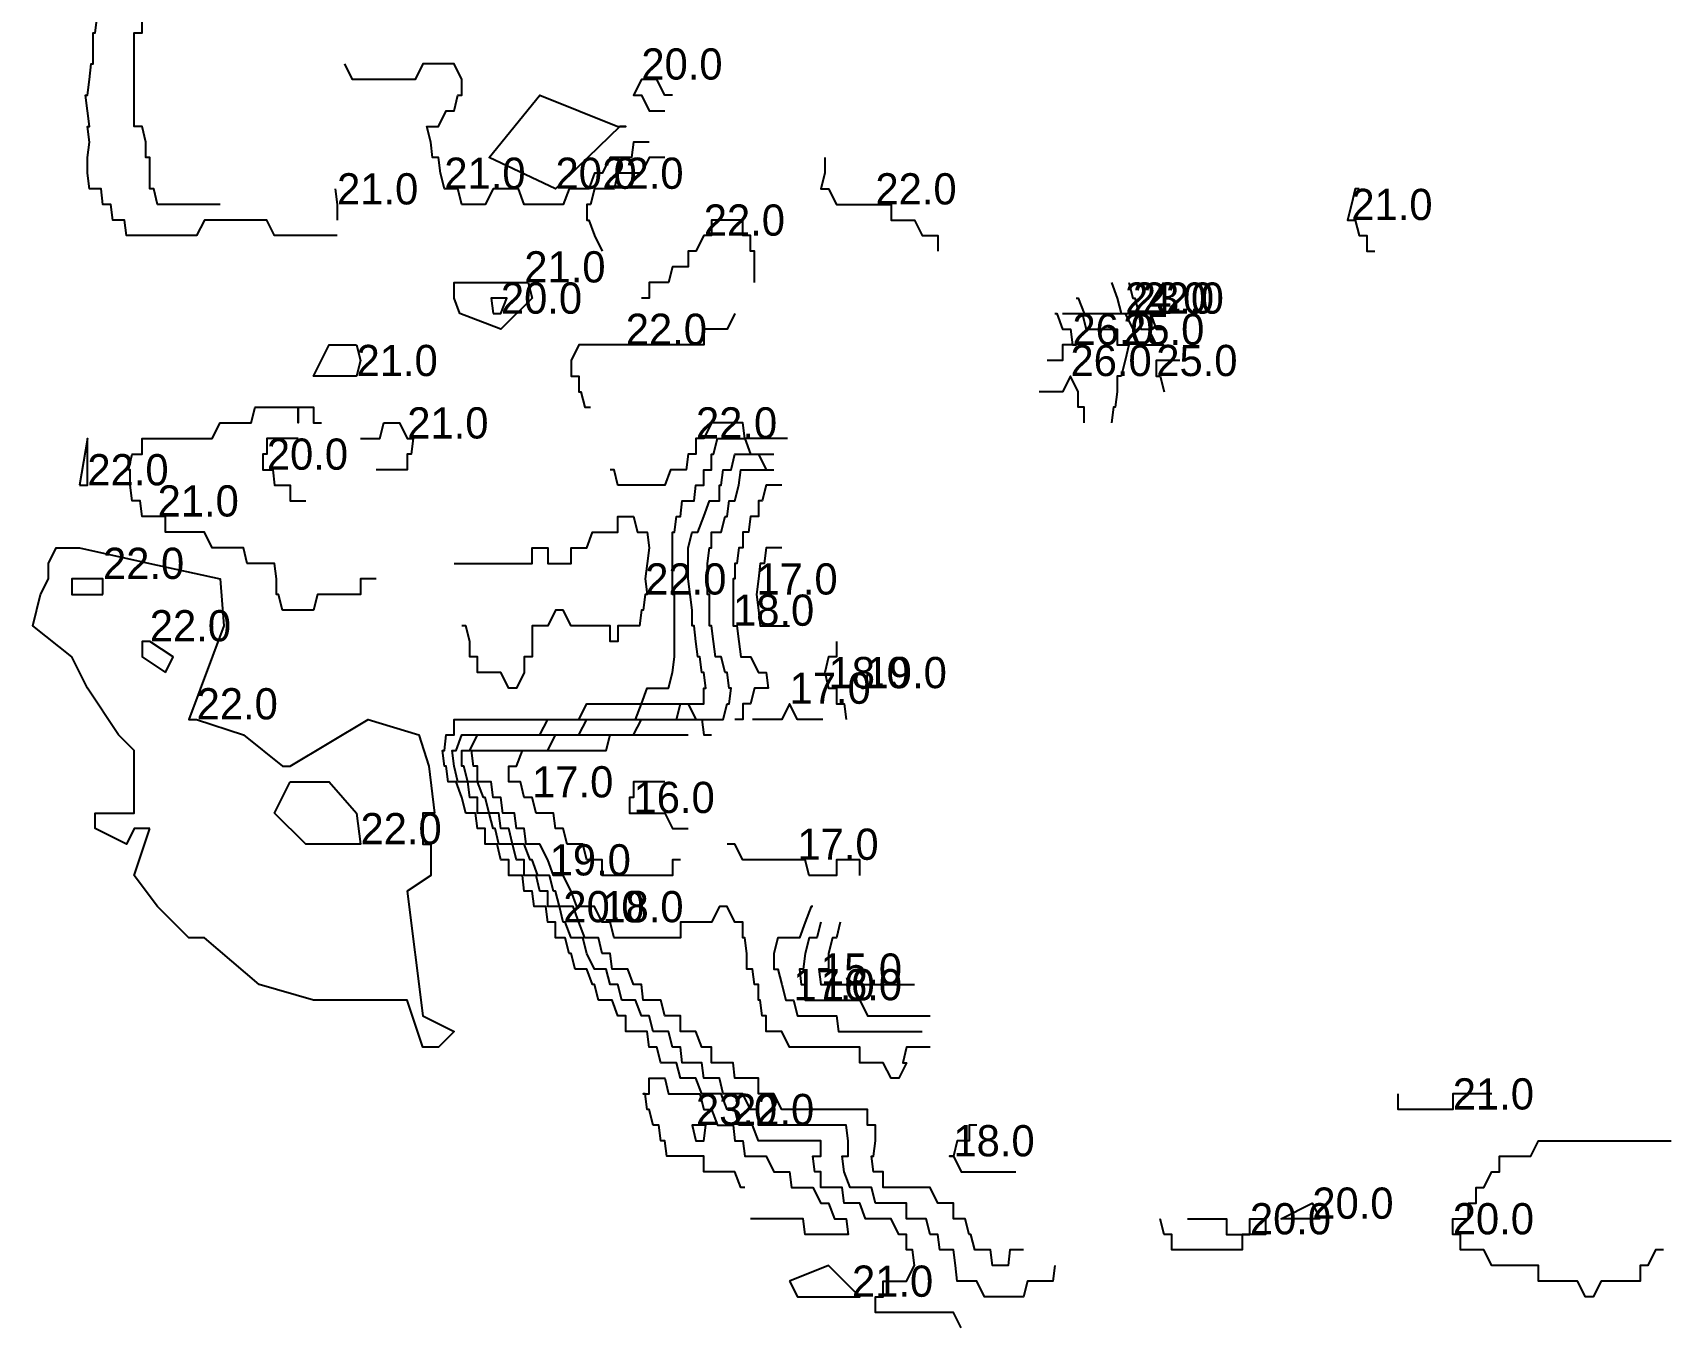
# Model space of a CAD drawing. Extents: x 570945 to 571084, y 5181390 to 5181594.
# Drawn here: x 571023.4 to 571075.9, y 5181438.7 to 5181480 of the extents above; entities that cross this region are included whole.
import ezdxf

# ---------------------------------------------------------------- set-up
doc = ezdxf.new("R2010")
doc.units = 0
for name, color, linetype in [('150', 7, 'CONTINUOUS'), ('160', 7, 'CONTINUOUS'), ('170', 7, 'CONTINUOUS'), ('180', 7, 'CONTINUOUS'), ('190', 7, 'CONTINUOUS'), ('200', 7, 'CONTINUOUS'), ('210', 7, 'CONTINUOUS'), ('220', 7, 'CONTINUOUS'), ('230', 7, 'CONTINUOUS'), ('240', 7, 'CONTINUOUS'), ('250', 7, 'CONTINUOUS'), ('260', 7, 'CONTINUOUS')]:
    doc.layers.add(name, color=color, linetype=linetype)

msp = doc.modelspace()

# ---------------------------------------------------------------- linework, layer by layer
at = {"layer": '150'}
msp.add_lwpolyline([(571049.25, 5181451.5), (571049.125, 5181451), (571049.0625, 5181451), (571049, 5181451), (571048.875, 5181450.5), (571048.875, 5181450), (571048.75, 5181450), (571048.625, 5181450), (571048.5625, 5181450), (571048.625, 5181449.5), (571048.875, 5181449.5), (571049.125, 5181449.5), (571049.375, 5181449.5), (571049.625, 5181449.5), (571049.875, 5181449.5), (571050.125, 5181449.5), (571050.375, 5181449.5), (571050.625, 5181449.5), (571050.875, 5181449.5), (571051.125, 5181449.5), (571051.375, 5181449.5), (571051.625, 5181449.5)], dxfattribs=at)
at = {"layer": '160'}
for points in [[(571043.625, 5181456), (571043.375, 5181456), (571043.125, 5181456), (571043, 5181456), (571042.875, 5181456), (571042.625, 5181456), (571042.625, 5181455.5), (571042.5, 5181455.5), (571042.5, 5181455), (571042.625, 5181455), (571042.75, 5181455), (571042.875, 5181455), (571043.125, 5181455), (571043.375, 5181455), (571043.625, 5181455), (571043.875, 5181454.5), (571044.125, 5181454.5), (571044.375, 5181454.5)], [(571048.625, 5181451.5), (571048.5, 5181451), (571048.375, 5181451), (571048.25, 5181451), (571048.125, 5181450.5), (571048.0625, 5181450), (571048, 5181450), (571047.9375, 5181450), (571048, 5181449.5), (571048.125, 5181449.5), (571048.125, 5181449), (571048.375, 5181449), (571048.625, 5181449), (571048.875, 5181449), (571049.125, 5181449), (571049.375, 5181449), (571049.625, 5181449), (571049.875, 5181449), (571050.125, 5181448.5), (571050.375, 5181448.5), (571050.625, 5181448.5), (571050.875, 5181448.5), (571051.125, 5181448.5), (571051.375, 5181448.5), (571051.625, 5181448.5), (571051.875, 5181448.5), (571052.125, 5181448.5)]]:
    msp.add_lwpolyline(points, dxfattribs=at)
at = {"layer": '170'}
for points in [[(571047.375, 5181463.5), (571047.125, 5181463.5), (571046.875, 5181463.5), (571046.8125, 5181463), (571046.75, 5181463), (571046.6875, 5181463), (571046.625, 5181462.5), (571046.5625, 5181462), (571046.625, 5181461.5), (571046.6875, 5181461), (571046.875, 5181461), (571047.125, 5181461), (571047.375, 5181461), (571047.625, 5181461)], [(571048.6875, 5181458), (571048.625, 5181458), (571048.375, 5181458), (571048.125, 5181458), (571047.875, 5181458), (571047.625, 5181458.5), (571047.375, 5181458), (571047.125, 5181458), (571046.875, 5181458), (571046.625, 5181458), (571046.4375, 5181458)], [(571044.125, 5181453.5), (571043.875, 5181453.5), (571043.875, 5181453), (571043.625, 5181453), (571043.375, 5181453), (571043.125, 5181453), (571042.875, 5181453), (571042.625, 5181453), (571042.375, 5181453), (571042.125, 5181453), (571041.875, 5181453), (571041.625, 5181453), (571041.625, 5181453.5), (571041.375, 5181453.5), (571041.25, 5181453.5), (571041.125, 5181453.5), (571041, 5181454), (571040.875, 5181454), (571040.75, 5181454), (571040.625, 5181454), (571040.5, 5181454), (571040.375, 5181454.5), (571040.3125, 5181454.5), (571040.125, 5181454.5), (571040.0625, 5181455), (571039.875, 5181455), (571039.75, 5181455), (571039.625, 5181455), (571039.5, 5181455), (571039.375, 5181455.5), (571039.1875, 5181455.5), (571039.125, 5181455.5), (571039, 5181456), (571038.875, 5181456), (571038.8125, 5181456), (571038.625, 5181456), (571038.625, 5181456.5), (571038.875, 5181456.5), (571039.0625, 5181457), (571039.125, 5181457), (571039.375, 5181457), (571039.625, 5181457), (571039.875, 5181457), (571040.125, 5181457), (571040.375, 5181457), (571040.625, 5181457), (571040.875, 5181457), (571041.125, 5181457), (571041.375, 5181457), (571041.625, 5181457), (571041.75, 5181457), (571041.875, 5181457.5), (571042.125, 5181457.5), (571042.375, 5181457.5), (571042.625, 5181457.5), (571042.875, 5181457.5), (571043.125, 5181457.5), (571043.375, 5181457.5), (571043.625, 5181457.5), (571043.875, 5181457.5), (571044.125, 5181457.5), (571044.375, 5181457.5)], [(571049.875, 5181453), (571049.875, 5181453.5), (571049.625, 5181453.5), (571049.375, 5181453.5), (571049.125, 5181453.5), (571049.125, 5181453), (571048.875, 5181453), (571048.625, 5181453), (571048.375, 5181453), (571048.25, 5181453), (571048.125, 5181453.5), (571047.875, 5181453.5), (571047.625, 5181453.5), (571047.375, 5181453.5), (571047.125, 5181453.5), (571046.875, 5181453.5), (571046.625, 5181453.5), (571046.375, 5181453.5), (571046.125, 5181453.5), (571045.875, 5181454), (571045.625, 5181454)], [(571048.375, 5181452), (571048.3125, 5181452), (571048.125, 5181451.5), (571047.9375, 5181451), (571047.875, 5181451), (571047.625, 5181451), (571047.375, 5181451), (571047.25, 5181451), (571047.125, 5181450.5), (571047.125, 5181450), (571047.1875, 5181450), (571047.25, 5181450), (571047.375, 5181449.5), (571047.5, 5181449), (571047.625, 5181449), (571047.75, 5181449), (571047.875, 5181448.5), (571048.125, 5181448.5), (571048.1875, 5181448.5), (571048.375, 5181448.5), (571048.625, 5181448.5), (571048.875, 5181448.5), (571049.125, 5181448.5), (571049.1875, 5181448), (571049.375, 5181448), (571049.625, 5181448), (571049.8125, 5181448), (571049.875, 5181448), (571050.125, 5181448), (571050.375, 5181448), (571050.625, 5181448), (571050.875, 5181448), (571051.125, 5181448), (571051.375, 5181448), (571051.625, 5181448), (571051.875, 5181448)]]:
    msp.add_lwpolyline(points, dxfattribs=at)
at = {"layer": '180'}
for points in [[(571047.375, 5181465.5), (571047.125, 5181465.5), (571046.875, 5181465.5), (571046.75, 5181465), (571046.625, 5181465), (571046.625, 5181464.5), (571046.4375, 5181464.5), (571046.375, 5181464.5), (571046.3125, 5181464), (571046.25, 5181464), (571046.125, 5181464), (571046.125, 5181463.5), (571046, 5181463.5), (571045.9375, 5181463), (571045.875, 5181463), (571045.875, 5181462.5), (571045.8125, 5181462.5), (571045.8125, 5181462), (571045.8125, 5181461.5), (571045.8125, 5181461), (571045.875, 5181461), (571045.9375, 5181461), (571046, 5181460.5), (571046.0625, 5181460), (571046.125, 5181460), (571046.1875, 5181460), (571046.375, 5181460), (571046.625, 5181459.5), (571046.75, 5181459.5), (571046.875, 5181459.5), (571046.9375, 5181459), (571046.875, 5181459), (571046.8125, 5181459), (571046.625, 5181459), (571046.5, 5181459), (571046.375, 5181458.5), (571046.25, 5181458.5), (571046.125, 5181458.5), (571046.125, 5181458), (571046, 5181458), (571045.875, 5181458)], [(571049.125, 5181460.5), (571049.125, 5181460), (571048.875, 5181460), (571048.75, 5181459.5), (571048.875, 5181459), (571049.125, 5181459), (571049.125, 5181458.5), (571049.3125, 5181458.5), (571049.375, 5181458.5), (571049.4375, 5181458)], [(571052.125, 5181447.5), (571051.875, 5181447.5), (571051.625, 5181447.5), (571051.375, 5181447.5), (571051.25, 5181447), (571051.375, 5181447), (571051.125, 5181446.5), (571050.875, 5181446.5), (571050.625, 5181447), (571050.375, 5181447), (571050.25, 5181447), (571050.125, 5181447), (571049.875, 5181447), (571049.875, 5181447.5), (571049.625, 5181447.5), (571049.375, 5181447.5), (571049.125, 5181447.5), (571048.875, 5181447.5), (571048.625, 5181447.5), (571048.375, 5181447.5), (571048.125, 5181447.5), (571047.875, 5181447.5), (571047.625, 5181447.5), (571047.375, 5181448), (571047.125, 5181448), (571047.0625, 5181448), (571046.875, 5181448), (571046.875, 5181448.5), (571046.75, 5181448.5), (571046.6875, 5181449), (571046.625, 5181449), (571046.625, 5181449.5), (571046.5, 5181449.5), (571046.4375, 5181450), (571046.375, 5181450), (571046.3125, 5181450), (571046.25, 5181450), (571046.25, 5181450.5), (571046.1875, 5181451), (571046.125, 5181451), (571046.125, 5181451.5), (571046, 5181451.5), (571045.875, 5181451.5), (571045.625, 5181452), (571045.375, 5181452), (571045.125, 5181451.5), (571044.875, 5181451.5), (571044.625, 5181451.5), (571044.375, 5181451.5), (571044.125, 5181451.5), (571044.125, 5181451), (571043.875, 5181451), (571043.625, 5181451), (571043.375, 5181451), (571043.125, 5181451), (571042.875, 5181451), (571042.625, 5181451), (571042.5, 5181451), (571042.375, 5181451), (571042.125, 5181451), (571042, 5181451), (571041.875, 5181451.5), (571041.6875, 5181451.5), (571041.625, 5181451.5), (571041.375, 5181452), (571041.125, 5181452), (571041.0625, 5181452), (571040.875, 5181452), (571040.8125, 5181452), (571040.625, 5181452.5), (571040.375, 5181453), (571040.1875, 5181453), (571040.125, 5181453), (571040.0625, 5181453), (571039.875, 5181453.5), (571039.625, 5181454), (571039.4375, 5181454), (571039.375, 5181454), (571039.1875, 5181454), (571039.125, 5181454.5), (571039, 5181454.5), (571038.875, 5181454.5), (571038.8125, 5181455), (571038.625, 5181455), (571038.4375, 5181455), (571038.375, 5181455.5), (571038.1875, 5181455.5), (571038.125, 5181455.5), (571038.0625, 5181456), (571037.875, 5181456), (571037.8125, 5181456), (571037.625, 5181456), (571037.625, 5181456.5), (571037.5, 5181456.5), (571037.4375, 5181457), (571037.5625, 5181457), (571037.625, 5181457), (571037.875, 5181457), (571038.125, 5181457), (571038.375, 5181457), (571038.625, 5181457), (571038.875, 5181457), (571039.125, 5181457), (571039.375, 5181457), (571039.625, 5181457), (571039.875, 5181457), (571040.125, 5181457.5), (571040.375, 5181457.5), (571040.625, 5181457.5), (571040.875, 5181457.5), (571041.125, 5181457.5), (571041.1875, 5181457.5), (571041.375, 5181457.5), (571041.625, 5181457.5), (571041.875, 5181457.5), (571042.125, 5181457.5), (571042.375, 5181457.5), (571042.625, 5181457.5), (571042.875, 5181458), (571043.125, 5181458), (571043.375, 5181458), (571043.625, 5181458), (571043.875, 5181458), (571044.125, 5181458), (571044.375, 5181458), (571044.625, 5181458), (571044.8125, 5181458), (571044.875, 5181457.5), (571045.125, 5181457.5)], [(571053.625, 5181445), (571053.375, 5181445), (571053.375, 5181444.5), (571053.125, 5181444.5), (571053, 5181444.5), (571052.875, 5181444), (571052.75, 5181444), (571052.875, 5181444), (571053.125, 5181443.5), (571053.375, 5181443.5), (571053.625, 5181443.5), (571053.875, 5181443.5), (571054.125, 5181443.5), (571054.375, 5181443.5), (571054.625, 5181443.5), (571054.875, 5181443.5)]]:
    msp.add_lwpolyline(points, dxfattribs=at)
at = {"layer": '190'}
for points in [[(571055.125, 5181441), (571054.9375, 5181441), (571054.875, 5181441), (571054.6875, 5181441), (571054.625, 5181440.5), (571054.375, 5181440.5), (571054.125, 5181440.5), (571054.0625, 5181441), (571053.875, 5181441), (571053.75, 5181441), (571053.625, 5181441), (571053.5625, 5181441), (571053.4375, 5181441.5), (571053.375, 5181441.5), (571053.25, 5181442), (571053.125, 5181442), (571053.0625, 5181442), (571052.875, 5181442), (571052.875, 5181442.5), (571052.625, 5181442.5), (571052.5, 5181442.5), (571052.375, 5181442.5), (571052.125, 5181443), (571051.875, 5181443), (571051.625, 5181443), (571051.375, 5181443), (571051.125, 5181443), (571050.875, 5181443), (571050.625, 5181443), (571050.625, 5181443.5), (571050.375, 5181443.5), (571050.3125, 5181443.5), (571050.25, 5181444), (571050.3125, 5181444), (571050.375, 5181444.5), (571050.375, 5181445), (571050.3125, 5181445), (571050.125, 5181445), (571050.125, 5181445.5), (571049.875, 5181445.5), (571049.75, 5181445.5), (571049.625, 5181445.5), (571049.375, 5181445.5), (571049.125, 5181445.5), (571048.875, 5181445.5), (571048.625, 5181445.5), (571048.375, 5181445.5), (571048.125, 5181445.5), (571047.875, 5181445.5), (571047.625, 5181445.5), (571047.375, 5181445.5), (571047.125, 5181446), (571046.9375, 5181446), (571046.875, 5181446), (571046.625, 5181446), (571046.625, 5181446.5), (571046.375, 5181446.5), (571046.1875, 5181446.5), (571046.125, 5181446.5), (571045.875, 5181446.5), (571045.8125, 5181447), (571045.625, 5181447), (571045.5, 5181447), (571045.375, 5181447), (571045.125, 5181447), (571045.125, 5181447.5), (571044.875, 5181447.5), (571044.8125, 5181447.5), (571044.625, 5181448), (571044.375, 5181448), (571044.125, 5181448), (571044.125, 5181448.5), (571043.875, 5181448.5), (571043.625, 5181448.5), (571043.5, 5181449), (571043.375, 5181449), (571043.1875, 5181449), (571043.125, 5181449), (571042.9375, 5181449), (571042.875, 5181449.5), (571042.6875, 5181449.5), (571042.625, 5181449.5), (571042.4375, 5181450), (571042.375, 5181450), (571042.1875, 5181450), (571042.125, 5181450), (571041.9375, 5181450), (571041.875, 5181450.5), (571041.75, 5181450.5), (571041.625, 5181450.5), (571041.5, 5181451), (571041.375, 5181451), (571041.25, 5181451), (571041.125, 5181451), (571041.0625, 5181451), (571040.875, 5181451.5), (571040.6875, 5181452), (571040.625, 5181452), (571040.4375, 5181452), (571040.375, 5181452), (571040.25, 5181452), (571040.125, 5181452.5), (571040.0625, 5181452.5), (571039.9375, 5181453), (571039.875, 5181453), (571039.75, 5181453), (571039.625, 5181453), (571039.5625, 5181453), (571039.375, 5181453.5), (571039.3125, 5181453.5), (571039.125, 5181454), (571038.875, 5181454), (571038.75, 5181454), (571038.625, 5181454.5), (571038.5, 5181454.5), (571038.375, 5181454.5), (571038.3125, 5181455), (571038.1875, 5181455), (571038.125, 5181455), (571038, 5181455), (571037.875, 5181455.5), (571037.8125, 5181455.5), (571037.625, 5181456), (571037.4375, 5181456), (571037.375, 5181456), (571037.3125, 5181456), (571037.1875, 5181456.5), (571037.125, 5181456.5), (571037.125, 5181457), (571037.375, 5181457), (571037.625, 5181457.5), (571037.875, 5181457.5), (571038.125, 5181457.5), (571038.375, 5181457.5), (571038.625, 5181457.5), (571038.875, 5181457.5), (571039.125, 5181457.5), (571039.375, 5181457.5), (571039.625, 5181457.5), (571039.8125, 5181457.5), (571039.875, 5181457.5), (571040.125, 5181457.5), (571040.375, 5181457.5), (571040.625, 5181457.5), (571040.875, 5181457.5), (571041.125, 5181458), (571041.375, 5181458), (571041.625, 5181458), (571041.875, 5181458), (571042.125, 5181458), (571042.375, 5181458), (571042.625, 5181458), (571042.75, 5181458), (571042.875, 5181458), (571043.125, 5181458), (571043.375, 5181458), (571043.625, 5181458), (571043.875, 5181458), (571044, 5181458), (571044.125, 5181458.5), (571044.375, 5181458.5), (571044.625, 5181458), (571044.875, 5181458), (571045.125, 5181458), (571045.375, 5181458), (571045.5, 5181458), (571045.625, 5181458.5), (571045.6875, 5181458.5), (571045.75, 5181459), (571045.6875, 5181459), (571045.625, 5181459.5), (571045.5625, 5181459.5), (571045.4375, 5181460), (571045.375, 5181460), (571045.25, 5181460), (571045.1875, 5181460.5), (571045.125, 5181461), (571045.0625, 5181461), (571045.0625, 5181461.5), (571045.0625, 5181462), (571045, 5181462), (571045, 5181462.5), (571045, 5181463), (571045.0625, 5181463.5), (571045.125, 5181463.5), (571045.125, 5181464), (571045.25, 5181464), (571045.375, 5181464), (571045.4375, 5181464), (571045.5625, 5181464.5), (571045.625, 5181464.5), (571045.6875, 5181465), (571045.8125, 5181465), (571045.875, 5181465), (571046, 5181465.5), (571046.0625, 5181466), (571046.125, 5181466), (571046.375, 5181466), (571046.625, 5181466), (571046.875, 5181466), (571047.125, 5181466)], [(571050.125, 5181459.5), (571050.0625, 5181459), (571049.9375, 5181459), (571050, 5181459)]]:
    msp.add_lwpolyline(points, dxfattribs=at)
at = {"layer": '200'}
for points in [[(571029.375, 5181474.5), (571029.125, 5181474.5), (571028.875, 5181474.5), (571028.625, 5181474.5), (571028.375, 5181474.5), (571028.125, 5181474.5), (571027.875, 5181474.5), (571027.625, 5181474.5), (571027.375, 5181474.5), (571027.25, 5181475), (571027.125, 5181475), (571027.125, 5181475.5), (571027.125, 5181476), (571027, 5181476), (571027, 5181476.5), (571026.875, 5181477), (571026.625, 5181477), (571026.625, 5181477.5), (571026.625, 5181478), (571026.625, 5181478.5), (571026.625, 5181479), (571026.625, 5181479.5), (571026.625, 5181480), (571026.75, 5181480), (571026.875, 5181480), (571026.875, 5181480.5)], [(571043.875, 5181478), (571043.625, 5181478), (571043.375, 5181478.5), (571043.125, 5181478.5), (571042.875, 5181478.5), (571042.625, 5181478), (571042.875, 5181478), (571043.125, 5181477.5), (571043.375, 5181477.5), (571043.625, 5181477.5)], [(571031.875, 5181467), (571031.625, 5181467), (571031.375, 5181467), (571031.125, 5181467), (571030.875, 5181467), (571030.875, 5181466.5), (571030.75, 5181466.5), (571030.75, 5181466), (571030.875, 5181466), (571031.0625, 5181466), (571031.125, 5181465.5), (571031.3125, 5181465.5), (571031.375, 5181465.5), (571031.625, 5181465.5), (571031.625, 5181465), (571031.875, 5181465), (571032.125, 5181465)], [(571056.125, 5181440.5), (571056.0625, 5181440), (571055.875, 5181440), (571055.75, 5181440), (571055.625, 5181440), (571055.375, 5181440), (571055.25, 5181440), (571055.125, 5181439.5), (571054.875, 5181439.5), (571054.625, 5181439.5), (571054.375, 5181439.5), (571054.125, 5181439.5), (571053.875, 5181439.5), (571053.625, 5181440), (571053.375, 5181440), (571053.125, 5181440), (571053, 5181440), (571052.9375, 5181440.5), (571052.875, 5181441), (571052.6875, 5181441), (571052.625, 5181441), (571052.4375, 5181441), (571052.375, 5181441.5), (571052.25, 5181441.5), (571052.125, 5181441.5), (571052, 5181442), (571051.875, 5181442), (571051.6875, 5181442), (571051.625, 5181442), (571051.375, 5181442), (571051.375, 5181442.5), (571051.125, 5181442.5), (571050.875, 5181442.5), (571050.8125, 5181442.5), (571050.625, 5181442.5), (571050.375, 5181442.5), (571050.25, 5181443), (571050.125, 5181443), (571049.875, 5181443), (571049.8125, 5181443), (571049.625, 5181443), (571049.5625, 5181443), (571049.375, 5181443.5), (571049.3125, 5181444), (571049.375, 5181444), (571049.5, 5181444), (571049.5, 5181444.5), (571049.4375, 5181445), (571049.375, 5181445), (571049.1875, 5181445), (571049.125, 5181445), (571048.875, 5181445), (571048.625, 5181445), (571048.375, 5181445), (571048.125, 5181445), (571048, 5181445), (571047.875, 5181445), (571047.625, 5181445), (571047.375, 5181445), (571047.125, 5181445), (571046.9375, 5181445), (571046.875, 5181445), (571046.625, 5181445), (571046.625, 5181445.5), (571046.375, 5181445.5), (571046.125, 5181446), (571045.875, 5181446), (571045.8125, 5181446), (571045.625, 5181446), (571045.5, 5181446), (571045.375, 5181446.5), (571045.1875, 5181446.5), (571045.125, 5181446.5), (571044.875, 5181446.5), (571044.8125, 5181447), (571044.625, 5181447), (571044.5, 5181447), (571044.375, 5181447), (571044.1875, 5181447), (571044.125, 5181447.5), (571043.9375, 5181447.5), (571043.875, 5181447.5), (571043.75, 5181448), (571043.625, 5181448), (571043.5, 5181448), (571043.375, 5181448), (571043.25, 5181448), (571043.125, 5181448.5), (571042.9375, 5181448.5), (571042.875, 5181448.5), (571042.6875, 5181449), (571042.625, 5181449), (571042.4375, 5181449), (571042.375, 5181449), (571042.25, 5181449), (571042.125, 5181449.5), (571042, 5181449.5), (571041.875, 5181449.5), (571041.75, 5181450), (571041.625, 5181450), (571041.5625, 5181450), (571041.375, 5181450), (571041.125, 5181450.5), (571041, 5181451), (571040.875, 5181451), (571040.8125, 5181451), (571040.625, 5181451), (571040.4375, 5181451.5), (571040.375, 5181451.5), (571040.25, 5181452), (571040.125, 5181452), (571040.0625, 5181452), (571039.875, 5181452), (571039.875, 5181452.5), (571039.6875, 5181452.5), (571039.625, 5181452.5), (571039.5, 5181453), (571039.375, 5181453), (571039.3125, 5181453), (571039.125, 5181453), (571039.125, 5181453.5), (571038.9375, 5181453.5), (571038.875, 5181453.5), (571038.75, 5181454), (571038.625, 5181454), (571038.5, 5181454), (571038.375, 5181454), (571038.3125, 5181454), (571038.1875, 5181454.5), (571038.125, 5181454.5), (571038, 5181455), (571037.875, 5181455), (571037.8125, 5181455), (571037.625, 5181455), (571037.625, 5181455.5), (571037.5, 5181455.5), (571037.375, 5181455.5), (571037.3125, 5181456), (571037.125, 5181456), (571037, 5181456), (571036.875, 5181456.5), (571036.8125, 5181457), (571036.875, 5181457), (571036.9375, 5181457), (571037.125, 5181457.5), (571037.25, 5181457.5), (571037.375, 5181457.5), (571037.625, 5181457.5), (571037.875, 5181457.5), (571038.125, 5181457.5), (571038.375, 5181457.5), (571038.625, 5181457.5), (571038.875, 5181457.5), (571039.125, 5181457.5), (571039.375, 5181457.5), (571039.625, 5181457.5), (571039.875, 5181458), (571040.125, 5181458), (571040.375, 5181458), (571040.625, 5181458), (571040.875, 5181458), (571041.0625, 5181458), (571041.125, 5181458), (571041.375, 5181458), (571041.625, 5181458), (571041.875, 5181458), (571042.125, 5181458), (571042.375, 5181458), (571042.625, 5181458), (571042.6875, 5181458), (571042.875, 5181458.5), (571043.125, 5181458.5), (571043.375, 5181458.5), (571043.625, 5181458.5), (571043.875, 5181458.5), (571044.125, 5181458.5), (571044.375, 5181458.5), (571044.625, 5181458.5), (571044.875, 5181458.5), (571044.875, 5181459), (571044.9375, 5181459), (571044.875, 5181459.5), (571044.8125, 5181459.5), (571044.75, 5181460), (571044.6875, 5181460), (571044.625, 5181460.5), (571044.5625, 5181461), (571044.5, 5181461), (571044.5, 5181461.5), (571044.4375, 5181462), (571044.375, 5181462.5), (571044.375, 5181463), (571044.375, 5181463.5), (571044.5, 5181464), (571044.5625, 5181464), (571044.625, 5181464), (571044.6875, 5181464), (571044.875, 5181464.5), (571045.0625, 5181465), (571045.125, 5181465), (571045.25, 5181465), (571045.375, 5181465), (571045.375, 5181465.5), (571045.4375, 5181465.5), (571045.5, 5181466), (571045.5625, 5181466), (571045.625, 5181466), (571045.75, 5181466), (571045.875, 5181466.5), (571046.125, 5181466.5), (571046.375, 5181466.5), (571046.625, 5181466.5), (571046.875, 5181466), (571047.125, 5181466)], [(571075.625, 5181441), (571075.375, 5181441), (571075.125, 5181440.5), (571074.875, 5181440.5), (571074.875, 5181440), (571074.625, 5181440), (571074.375, 5181440), (571074.125, 5181440), (571073.875, 5181440), (571073.625, 5181440), (571073.375, 5181439.5), (571073.125, 5181439.5), (571072.875, 5181440), (571072.625, 5181440), (571072.375, 5181440), (571072.25, 5181440), (571072.125, 5181440), (571071.875, 5181440), (571071.625, 5181440), (571071.625, 5181440.5), (571071.375, 5181440.5), (571071.125, 5181440.5), (571070.875, 5181440.5), (571070.625, 5181440.5), (571070.375, 5181440.5), (571070.125, 5181440.5), (571069.875, 5181441), (571069.625, 5181441), (571069.375, 5181441), (571069.125, 5181441), (571069.125, 5181441.5), (571068.875, 5181441.5), (571068.875, 5181442), (571069.125, 5181442), (571069.375, 5181442), (571069.375, 5181442.5), (571069.625, 5181442.5), (571069.625, 5181443), (571069.875, 5181443), (571070.125, 5181443.5), (571070.375, 5181443.5), (571070.375, 5181444), (571070.625, 5181444), (571070.875, 5181444), (571071.125, 5181444), (571071.375, 5181444), (571071.625, 5181444.5), (571071.875, 5181444.5), (571072.125, 5181444.5), (571072.375, 5181444.5), (571072.625, 5181444.5), (571072.875, 5181444.5), (571073.125, 5181444.5), (571073.375, 5181444.5), (571073.625, 5181444.5), (571073.875, 5181444.5), (571074.125, 5181444.5), (571074.375, 5181444.5), (571074.625, 5181444.5), (571074.875, 5181444.5), (571075.125, 5181444.5), (571075.375, 5181444.5), (571075.625, 5181444.5), (571075.875, 5181444.5)], [(571060.375, 5181442), (571060.625, 5181442), (571060.875, 5181442), (571061.125, 5181442), (571061.375, 5181442), (571061.625, 5181442), (571061.625, 5181441.5), (571061.875, 5181441.5), (571062.125, 5181441.5), (571062.375, 5181441.5), (571062.375, 5181442), (571062.625, 5181442), (571062.875, 5181442), (571062.875, 5181441.5), (571062.625, 5181441.5), (571062.375, 5181441.5), (571062.125, 5181441.5), (571062.125, 5181441), (571061.875, 5181441), (571061.625, 5181441), (571061.375, 5181441), (571061.125, 5181441), (571060.875, 5181441), (571060.625, 5181441), (571060.375, 5181441), (571060.125, 5181441), (571059.875, 5181441), (571059.875, 5181441.5), (571059.625, 5181441.5), (571059.5, 5181442)]]:
    msp.add_lwpolyline(points, dxfattribs=at)
for points in [[(571042.125, 5181477), (571042.375, 5181477), (571042.1875, 5181477), (571040.125, 5181475), (571038, 5181476), (571039.625, 5181478)], [(571038.125, 5181471), (571038.375, 5181471), (571038.5625, 5181471.5), (571038.0625, 5181471.5)], [(571064.625, 5181442), (571064.375, 5181442), (571063.375, 5181442), (571064.375, 5181442.5)]]:
    msp.add_lwpolyline(points, close=True, dxfattribs=at)
at = {"layer": '210'}
for points in [[(571033.125, 5181473.5), (571033, 5181473.5), (571032.875, 5181473.5), (571032.625, 5181473.5), (571032.375, 5181473.5), (571032.125, 5181473.5), (571031.875, 5181473.5), (571031.625, 5181473.5), (571031.375, 5181473.5), (571031.125, 5181473.5), (571030.875, 5181474), (571030.625, 5181474), (571030.375, 5181474), (571030.125, 5181474), (571029.875, 5181474), (571029.625, 5181474), (571029.375, 5181474), (571029.125, 5181474), (571028.875, 5181474), (571028.625, 5181473.5), (571028.375, 5181473.5), (571028.125, 5181473.5), (571027.875, 5181473.5), (571027.625, 5181473.5), (571027.375, 5181473.5), (571027.125, 5181473.5), (571026.875, 5181473.5), (571026.625, 5181473.5), (571026.375, 5181473.5), (571026.3125, 5181474), (571026.125, 5181474), (571026.0625, 5181474), (571025.9375, 5181474), (571025.875, 5181474.5), (571025.8125, 5181474.5), (571025.625, 5181474.5), (571025.5625, 5181475), (571025.375, 5181475), (571025.3125, 5181475), (571025.1875, 5181475), (571025.125, 5181475.5), (571025.125, 5181476), (571025.1875, 5181476.5), (571025.125, 5181477), (571025.1875, 5181477), (571025.125, 5181477.5), (571025.0625, 5181478), (571025.125, 5181478), (571025.1875, 5181478.5), (571025.25, 5181479), (571025.3125, 5181479), (571025.3125, 5181479.5), (571025.3125, 5181480), (571025.375, 5181480), (571025.4375, 5181480.5)], [(571043.125, 5181476.5), (571042.875, 5181476.5), (571042.625, 5181476.5), (571042.5625, 5181476), (571042.375, 5181476), (571042.25, 5181476), (571042.125, 5181476), (571041.875, 5181476), (571041.625, 5181475.5), (571041.5, 5181475.5), (571041.375, 5181475.5), (571041.1875, 5181475), (571041.125, 5181475), (571040.875, 5181475), (571040.8125, 5181475), (571040.625, 5181475), (571040.5625, 5181475), (571040.375, 5181474.5), (571040.125, 5181474.5), (571039.875, 5181474.5), (571039.625, 5181474.5), (571039.375, 5181474.5), (571039.125, 5181474.5), (571038.9375, 5181475), (571038.875, 5181475), (571038.625, 5181475), (571038.375, 5181475), (571038.125, 5181475), (571037.875, 5181474.5), (571037.625, 5181474.5), (571037.375, 5181474.5), (571037.125, 5181474.5), (571037, 5181475), (571036.875, 5181475), (571036.6875, 5181475), (571036.625, 5181475), (571036.5625, 5181475), (571036.4375, 5181475.5), (571036.375, 5181476), (571036.3125, 5181476), (571036.1875, 5181476), (571036.125, 5181476.5), (571036, 5181477), (571036.125, 5181477), (571036.375, 5181477), (571036.625, 5181477.5), (571036.875, 5181477.5), (571037, 5181478), (571037.125, 5181478), (571037.125, 5181478.5), (571036.875, 5181479), (571036.625, 5181479), (571036.375, 5181479), (571036.125, 5181479), (571035.875, 5181479), (571035.625, 5181478.5), (571035.375, 5181478.5), (571035.125, 5181478.5), (571034.875, 5181478.5), (571034.625, 5181478.5), (571034.375, 5181478.5), (571034.125, 5181478.5), (571033.875, 5181478.5), (571033.625, 5181478.5), (571033.375, 5181479)], [(571033.0625, 5181475), (571033.125, 5181474.5), (571033.125, 5181474)], [(571065.875, 5181475), (571065.75, 5181475), (571065.625, 5181474.5), (571065.5, 5181474), (571065.625, 5181474), (571065.75, 5181474), (571065.875, 5181473.5), (571066.125, 5181473.5), (571066.125, 5181473), (571066.375, 5181473)], [(571034.375, 5181462.5), (571034.125, 5181462.5), (571033.875, 5181462.5), (571033.875, 5181462), (571033.625, 5181462), (571033.375, 5181462), (571033.125, 5181462), (571032.875, 5181462), (571032.625, 5181462), (571032.5, 5181462), (571032.375, 5181461.5), (571032.125, 5181461.5), (571031.875, 5181461.5), (571031.625, 5181461.5), (571031.375, 5181461.5), (571031.25, 5181462), (571031.1875, 5181462), (571031.1875, 5181462.5), (571031.125, 5181463), (571030.875, 5181463), (571030.625, 5181463), (571030.375, 5181463), (571030.25, 5181463), (571030.125, 5181463.5), (571029.875, 5181463.5), (571029.625, 5181463.5), (571029.5, 5181463.5), (571029.375, 5181463.5), (571029.125, 5181463.5), (571028.875, 5181464), (571028.625, 5181464), (571028.375, 5181464), (571028.125, 5181464), (571027.875, 5181464), (571027.625, 5181464), (571027.625, 5181464.5), (571027.375, 5181464.5), (571027.125, 5181464.5), (571026.875, 5181464.5), (571026.8125, 5181465), (571026.625, 5181465), (571026.5625, 5181465), (571026.5, 5181465.5), (571026.5, 5181466), (571026.4375, 5181466), (571026.5625, 5181466.5), (571026.625, 5181466.5), (571026.875, 5181466.5), (571026.875, 5181467), (571027.125, 5181467), (571027.375, 5181467), (571027.625, 5181467), (571027.875, 5181467), (571028.125, 5181467), (571028.375, 5181467), (571028.625, 5181467), (571028.875, 5181467), (571029.125, 5181467), (571029.375, 5181467.5), (571029.625, 5181467.5), (571029.875, 5181467.5), (571030.125, 5181467.5), (571030.375, 5181467.5), (571030.5, 5181468), (571030.625, 5181468), (571030.875, 5181468), (571031.125, 5181468), (571031.375, 5181468), (571031.625, 5181468), (571031.875, 5181468), (571031.875, 5181467.5), (571031.875, 5181468), (571032.125, 5181468), (571032.375, 5181468), (571032.375, 5181467.5), (571032.625, 5181467.5)], [(571033.875, 5181467), (571034.125, 5181467), (571034.25, 5181467), (571034.375, 5181467), (571034.5, 5181467), (571034.625, 5181467.5), (571034.875, 5181467.5), (571035.125, 5181467.5), (571035.375, 5181467), (571035.5, 5181467), (571035.5625, 5181467), (571035.5, 5181466.5), (571035.375, 5181466.5), (571035.375, 5181466), (571035.125, 5181466), (571034.875, 5181466), (571034.625, 5181466), (571034.375, 5181466)], [(571053.125, 5181438.5), (571052.875, 5181439), (571052.625, 5181439), (571052.375, 5181439), (571052.125, 5181439), (571051.875, 5181439), (571051.625, 5181439), (571051.375, 5181439), (571051.125, 5181439), (571050.875, 5181439), (571050.625, 5181439), (571050.375, 5181439), (571050.375, 5181439.5), (571050.625, 5181439.5), (571050.625, 5181440), (571050.875, 5181440), (571051.125, 5181440), (571051.375, 5181440), (571051.625, 5181440.5), (571051.5625, 5181441), (571051.4375, 5181441), (571051.375, 5181441), (571051.375, 5181441.5), (571051.1875, 5181441.5), (571051.125, 5181441.5), (571050.875, 5181442), (571050.625, 5181442), (571050.4375, 5181442), (571050.375, 5181442), (571050.125, 5181442), (571050.0625, 5181442), (571049.875, 5181442.5), (571049.6875, 5181442.5), (571049.625, 5181442.5), (571049.375, 5181442.5), (571049.3125, 5181443), (571049.125, 5181443), (571049, 5181443), (571048.875, 5181443), (571048.625, 5181443), (571048.625, 5181443.5), (571048.4375, 5181443.5), (571048.375, 5181444), (571048.4375, 5181444), (571048.625, 5181444), (571048.625, 5181444.5), (571048.375, 5181444.5), (571048.125, 5181444.5), (571047.875, 5181444.5), (571047.625, 5181444.5), (571047.375, 5181444.5), (571047.125, 5181444.5), (571046.875, 5181444.5), (571046.75, 5181444.5), (571046.625, 5181444.5), (571046.4375, 5181445), (571046.375, 5181445), (571046.1875, 5181445), (571046.125, 5181445), (571046, 5181445), (571045.875, 5181445.5), (571045.75, 5181445.5), (571045.625, 5181445.5), (571045.4375, 5181446), (571045.375, 5181446), (571045.125, 5181446), (571044.875, 5181446), (571044.8125, 5181446), (571044.625, 5181446.5), (571044.4375, 5181446.5), (571044.375, 5181446.5), (571044.125, 5181446.5), (571044, 5181447), (571043.875, 5181447), (571043.6875, 5181447), (571043.625, 5181447), (571043.5, 5181447), (571043.375, 5181447.5), (571043.3125, 5181447.5), (571043.125, 5181447.5), (571043.0625, 5181448), (571042.875, 5181448), (571042.75, 5181448), (571042.625, 5181448), (571042.375, 5181448), (571042.375, 5181448.5), (571042.125, 5181448.5), (571041.9375, 5181449), (571041.875, 5181449), (571041.75, 5181449), (571041.625, 5181449), (571041.5, 5181449), (571041.375, 5181449.5), (571041.3125, 5181449.5), (571041.125, 5181450), (571040.9375, 5181450), (571040.875, 5181450), (571040.75, 5181450), (571040.625, 5181450.5), (571040.5625, 5181450.5), (571040.4375, 5181451), (571040.375, 5181451), (571040.25, 5181451), (571040.125, 5181451), (571040.125, 5181451.5), (571039.9375, 5181451.5), (571039.875, 5181451.5), (571039.8125, 5181452), (571039.625, 5181452), (571039.4375, 5181452), (571039.375, 5181452.5), (571039.25, 5181452.5), (571039.125, 5181452.5), (571039.0625, 5181453), (571038.875, 5181453), (571038.8125, 5181453), (571038.625, 5181453), (571038.625, 5181453.5), (571038.4375, 5181453.5), (571038.375, 5181453.5), (571038.25, 5181454), (571038.125, 5181454), (571038.0625, 5181454), (571037.875, 5181454), (571037.875, 5181454.5), (571037.6875, 5181454.5), (571037.625, 5181454.5), (571037.5625, 5181455), (571037.375, 5181455), (571037.25, 5181455), (571037.125, 5181455.5), (571036.9375, 5181456), (571036.875, 5181456), (571036.8125, 5181456), (571036.6875, 5181456), (571036.625, 5181456.5), (571036.5625, 5181456.5), (571036.5, 5181457), (571036.5625, 5181457), (571036.625, 5181457.5), (571036.6875, 5181457.5), (571036.875, 5181457.5), (571036.875, 5181458), (571037.125, 5181458), (571037.375, 5181458), (571037.625, 5181458), (571037.875, 5181458), (571038.125, 5181458), (571038.375, 5181458), (571038.625, 5181458), (571038.875, 5181458), (571039.125, 5181458), (571039.375, 5181458), (571039.625, 5181458), (571039.6875, 5181458), (571039.875, 5181458), (571040.125, 5181458), (571040.375, 5181458), (571040.625, 5181458), (571040.875, 5181458), (571041.125, 5181458.5), (571041.375, 5181458.5), (571041.625, 5181458.5), (571041.875, 5181458.5), (571042.125, 5181458.5), (571042.375, 5181458.5), (571042.4375, 5181458.5), (571042.625, 5181458.5), (571042.875, 5181458.5), (571043.0625, 5181459), (571043.125, 5181459), (571043.375, 5181459), (571043.5625, 5181459), (571043.625, 5181459), (571043.75, 5181459), (571043.875, 5181459.5), (571043.9375, 5181460), (571043.9375, 5181460.5), (571043.9375, 5181461), (571043.9375, 5181461.5), (571043.9375, 5181462), (571043.875, 5181462), (571043.875, 5181462.5), (571043.875, 5181463), (571043.875, 5181463.5), (571043.875, 5181464), (571043.9375, 5181464), (571044, 5181464.5), (571044.125, 5181464.5), (571044.1875, 5181465), (571044.3125, 5181465), (571044.375, 5181465), (571044.5625, 5181465), (571044.625, 5181465.5), (571044.75, 5181465.5), (571044.875, 5181465.5), (571044.875, 5181466), (571045, 5181466), (571045.125, 5181466), (571045.125, 5181466.5), (571045.1875, 5181466.5), (571045.3125, 5181467), (571045.375, 5181467), (571045.625, 5181467), (571045.875, 5181467), (571046.125, 5181467), (571046.1875, 5181467), (571046.375, 5181466.5), (571046.625, 5181466.5), (571046.875, 5181466.5), (571047.125, 5181466.5)], [(571070.125, 5181446), (571069.875, 5181446), (571069.625, 5181446), (571069.375, 5181446), (571069.125, 5181446), (571068.875, 5181446), (571068.875, 5181445.5), (571068.625, 5181445.5), (571068.375, 5181445.5), (571068.125, 5181445.5), (571067.875, 5181445.5), (571067.625, 5181445.5), (571067.375, 5181445.5), (571067.125, 5181445.5), (571067.125, 5181446)]]:
    msp.add_lwpolyline(points, dxfattribs=at)
for points in [[(571036.875, 5181471.5), (571036.875, 5181472), (571037.125, 5181472), (571039.125, 5181472), (571039.25, 5181472), (571039.375, 5181471.5), (571038.375, 5181470.5), (571037.0625, 5181471)], [(571033.75, 5181470), (571033.875, 5181469.5), (571033.75, 5181469), (571032.625, 5181469), (571032.375, 5181469), (571032.875, 5181470)], [(571047.625, 5181440), (571047.875, 5181439.5), (571049.625, 5181439.5), (571049.875, 5181439.5), (571048.875, 5181440.5), (571047.625, 5181440)]]:
    msp.add_lwpolyline(points, close=True, dxfattribs=at)
at = {"layer": '220'}
for points in [[(571043.625, 5181476), (571043.375, 5181476), (571043.125, 5181476), (571042.875, 5181475.5), (571042.625, 5181475.5), (571042.5, 5181475.5), (571042.375, 5181475.5), (571042.125, 5181475.5), (571042, 5181475), (571041.875, 5181475), (571041.625, 5181475), (571041.375, 5181475), (571041.25, 5181474.5), (571041.125, 5181474.5), (571041.125, 5181474), (571041.1875, 5181474), (571041.375, 5181473.5), (571041.625, 5181473)], [(571048.75, 5181476), (571048.75, 5181475.5), (571048.625, 5181475), (571048.875, 5181475), (571049.125, 5181474.5), (571049.375, 5181474.5), (571049.625, 5181474.5), (571049.875, 5181474.5), (571050.125, 5181474.5), (571050.375, 5181474.5), (571050.625, 5181474.5), (571050.875, 5181474.5), (571050.875, 5181474), (571051.125, 5181474), (571051.375, 5181474), (571051.625, 5181474), (571051.875, 5181473.5), (571052.125, 5181473.5), (571052.375, 5181473.5), (571052.375, 5181473)], [(571046.5, 5181472), (571046.5, 5181472.5), (571046.5, 5181473), (571046.375, 5181473), (571046.375, 5181473.5), (571046.125, 5181473.5), (571046.125, 5181474), (571045.875, 5181474), (571045.625, 5181474), (571045.375, 5181474), (571045.125, 5181474), (571045.125, 5181473.5), (571044.875, 5181473.5), (571044.625, 5181473), (571044.5, 5181473), (571044.375, 5181473), (571044.375, 5181472.5), (571044.125, 5181472.5), (571043.875, 5181472.5), (571043.75, 5181472), (571043.625, 5181472), (571043.375, 5181472), (571043.125, 5181472), (571043.125, 5181471.5), (571042.875, 5181471.5)], [(571058.5, 5181472), (571058.625, 5181471.5), (571058.6875, 5181471.5), (571058.8125, 5181471), (571058.875, 5181471), (571058.9375, 5181471), (571059.125, 5181471), (571059.1875, 5181471), (571059.375, 5181470.5), (571059.5625, 5181470.5), (571059.625, 5181470.5)], [(571045.875, 5181471), (571045.625, 5181470.5), (571045.5, 5181470.5), (571045.375, 5181470.5), (571045.125, 5181470.5), (571044.875, 5181470.5), (571044.875, 5181470), (571044.625, 5181470), (571044.375, 5181470), (571044.125, 5181470), (571043.875, 5181470), (571043.625, 5181470), (571043.375, 5181470), (571043.125, 5181470), (571042.875, 5181470), (571042.625, 5181470), (571042.375, 5181470), (571042.125, 5181470), (571041.875, 5181470), (571041.625, 5181470), (571041.375, 5181470), (571041.125, 5181470), (571040.875, 5181470), (571040.625, 5181469.5), (571040.625, 5181469), (571040.75, 5181469), (571040.875, 5181469), (571040.875, 5181468.5), (571040.9375, 5181468.5), (571041.0625, 5181468), (571041.125, 5181468), (571041.25, 5181468)], [(571047.5625, 5181467), (571047.375, 5181467), (571047.125, 5181467), (571046.875, 5181467), (571046.625, 5181467), (571046.5625, 5181467), (571046.375, 5181467), (571046.1875, 5181467), (571046.125, 5181467.5), (571045.875, 5181467.5), (571045.625, 5181467.5), (571045.375, 5181467.5), (571045.3125, 5181467.5), (571045.125, 5181467.5), (571044.875, 5181467), (571044.6875, 5181467), (571044.625, 5181467), (571044.625, 5181466.5), (571044.5, 5181466.5), (571044.375, 5181466.5), (571044.3125, 5181466), (571044.125, 5181466), (571043.875, 5181466), (571043.8125, 5181466), (571043.625, 5181465.5), (571043.375, 5181465.5), (571043.125, 5181465.5), (571042.875, 5181465.5), (571042.625, 5181465.5), (571042.375, 5181465.5), (571042.3125, 5181465.5), (571042.125, 5181465.5), (571042, 5181466), (571041.875, 5181466)], [(571036.875, 5181463), (571037.125, 5181463), (571037.375, 5181463), (571037.625, 5181463), (571037.875, 5181463), (571038.125, 5181463), (571038.375, 5181463), (571038.625, 5181463), (571038.875, 5181463), (571039.125, 5181463), (571039.375, 5181463), (571039.375, 5181463.5), (571039.625, 5181463.5), (571039.875, 5181463.5), (571039.875, 5181463), (571040.125, 5181463), (571040.375, 5181463), (571040.625, 5181463), (571040.625, 5181463.5), (571040.875, 5181463.5), (571041, 5181463.5), (571041.125, 5181463.5), (571041.3125, 5181464), (571041.375, 5181464), (571041.625, 5181464), (571041.875, 5181464), (571042.125, 5181464), (571042.125, 5181464.5), (571042.375, 5181464.5), (571042.625, 5181464.5), (571042.75, 5181464), (571042.875, 5181464), (571043.0625, 5181464), (571043.125, 5181463.5), (571043.0625, 5181463), (571043, 5181462.5), (571043.0625, 5181462), (571043, 5181462), (571042.9375, 5181461.5), (571042.875, 5181461.5), (571042.8125, 5181461), (571042.625, 5181461), (571042.375, 5181461), (571042.125, 5181461), (571042.125, 5181460.5), (571041.875, 5181460.5), (571041.875, 5181461), (571041.625, 5181461), (571041.375, 5181461), (571041.125, 5181461), (571040.875, 5181461), (571040.625, 5181461), (571040.375, 5181461.5), (571040.125, 5181461.5), (571039.875, 5181461), (571039.625, 5181461), (571039.5, 5181461), (571039.375, 5181461), (571039.375, 5181460.5), (571039.375, 5181460), (571039.25, 5181460), (571039.125, 5181460), (571039.125, 5181459.5), (571038.875, 5181459), (571038.625, 5181459), (571038.375, 5181459.5), (571038.125, 5181459.5), (571037.875, 5181459.5), (571037.625, 5181459.5), (571037.625, 5181460), (571037.5, 5181460), (571037.375, 5181460), (571037.375, 5181460.5), (571037.25, 5181461), (571037.125, 5181461)], [(571046.1875, 5181443), (571046.125, 5181443), (571046.0625, 5181443), (571045.875, 5181443.5), (571045.75, 5181443.5), (571045.625, 5181443.5), (571045.375, 5181443.5), (571045.125, 5181443.5), (571044.875, 5181443.5), (571044.875, 5181444), (571044.625, 5181444), (571044.375, 5181444), (571044.125, 5181444), (571043.875, 5181444), (571043.6875, 5181444), (571043.625, 5181444.5), (571043.5, 5181444.5), (571043.4375, 5181445), (571043.375, 5181445), (571043.3125, 5181445), (571043.25, 5181445), (571043.125, 5181445.5), (571043.0625, 5181445.5), (571043, 5181446), (571042.9375, 5181446), (571043.125, 5181446), (571043.125, 5181446.5), (571043.375, 5181446.5), (571043.625, 5181446.5), (571043.75, 5181446), (571043.875, 5181446), (571044.125, 5181446), (571044.375, 5181446), (571044.4375, 5181446), (571044.625, 5181446), (571044.75, 5181446), (571044.875, 5181445.5), (571045.0625, 5181445.5), (571045.125, 5181445.5), (571045.3125, 5181445), (571045.375, 5181445), (571045.5625, 5181445), (571045.625, 5181445), (571045.8125, 5181445), (571045.875, 5181444.5), (571045.9375, 5181444.5), (571046.125, 5181444.5), (571046.1875, 5181444), (571046.375, 5181444), (571046.625, 5181444), (571046.875, 5181444), (571047.125, 5181443.5), (571047.375, 5181443.5), (571047.625, 5181443.5), (571047.6875, 5181443), (571047.875, 5181443), (571048, 5181443), (571048.125, 5181443), (571048.375, 5181443), (571048.625, 5181442.5), (571048.8125, 5181442.5), (571048.875, 5181442.5), (571049.0625, 5181442), (571049.125, 5181442), (571049.25, 5181442), (571049.375, 5181442), (571049.4375, 5181442), (571049.5, 5181441.5), (571049.375, 5181441.5), (571049.125, 5181441.5), (571048.875, 5181441.5), (571048.625, 5181441.5), (571048.375, 5181441.5), (571048.125, 5181441.5), (571048.0625, 5181442), (571047.875, 5181442), (571047.625, 5181442), (571047.375, 5181442), (571047.125, 5181442), (571046.875, 5181442), (571046.75, 5181442), (571046.625, 5181442), (571046.375, 5181442)]]:
    msp.add_lwpolyline(points, dxfattribs=at)
for points in [[(571024.875, 5181465.5), (571025.125, 5181465.5), (571025.125, 5181467)], [(571027.125, 5181454.5), (571026.875, 5181454.5), (571026.625, 5181454.5), (571026.375, 5181454), (571025.375, 5181454.5), (571025.375, 5181455), (571026.375, 5181455), (571026.625, 5181455), (571026.625, 5181457), (571026.125, 5181457.5), (571025.125, 5181459), (571024.625, 5181460), (571023.375, 5181461), (571023.625, 5181462), (571023.875, 5181462.5), (571023.875, 5181463), (571024.125, 5181463.5), (571024.875, 5181463.5), (571027.125, 5181463), (571029.375, 5181462.5), (571029.5, 5181461), (571028.375, 5181458), (571028.625, 5181458), (571030.125, 5181457.5), (571031.375, 5181456.5), (571031.625, 5181456.5), (571034.125, 5181458), (571035.75, 5181457.5), (571036.0625, 5181456.5), (571036.25, 5181455), (571035.875, 5181455), (571035.875, 5181454), (571036.125, 5181454), (571036.125, 5181453), (571035.375, 5181452.5), (571035.875, 5181448.5), (571036.875, 5181448), (571036.375, 5181447.5), (571035.875, 5181447.5), (571035.375, 5181449), (571032.375, 5181449), (571030.625, 5181449.5), (571028.875, 5181451), (571028.625, 5181451), (571028.375, 5181451), (571027.375, 5181452), (571026.625, 5181453)], [(571025.625, 5181462), (571025.625, 5181462.5), (571024.625, 5181462.5), (571024.625, 5181462)], [(571027.625, 5181459.5), (571027.875, 5181460), (571027.125, 5181460.5), (571026.875, 5181460.5), (571026.875, 5181460)], [(571031.625, 5181456), (571031.875, 5181456), (571032.875, 5181456), (571033.75, 5181455), (571033.875, 5181454), (571033.625, 5181454), (571033.125, 5181454), (571032.125, 5181454), (571031.125, 5181455)]]:
    msp.add_lwpolyline(points, close=True, dxfattribs=at)
at = {"layer": '230'}
msp.add_lwpolyline([(571057.9375, 5181472), (571058.125, 5181471.5), (571058.25, 5181471), (571058.375, 5181471), (571058.5625, 5181471), (571058.625, 5181471), (571058.8125, 5181471), (571058.875, 5181470.5), (571059, 5181470.5), (571059.125, 5181470.5), (571059.375, 5181470), (571059.625, 5181470)], dxfattribs=at)
msp.add_lwpolyline([(571044.9375, 5181445), (571044.875, 5181445), (571044.625, 5181445), (571044.5, 5181445), (571044.625, 5181444.5), (571044.875, 5181444.5)], close=True, dxfattribs=at)
at = {"layer": '240'}
msp.add_lwpolyline([(571056.8125, 5181471.5), (571056.875, 5181471.5), (571057.0625, 5181471), (571057.125, 5181471), (571057.375, 5181471), (571057.625, 5181471), (571057.875, 5181471), (571058.0625, 5181471), (571058.125, 5181471), (571058.375, 5181471), (571058.625, 5181470.5), (571058.8125, 5181470), (571058.875, 5181470), (571059.125, 5181470), (571059.1875, 5181470), (571059.375, 5181470), (571059.625, 5181470)], dxfattribs=at)
at = {"layer": '250'}
for points in [[(571056.375, 5181471), (571056.625, 5181471), (571056.875, 5181471), (571057, 5181471), (571057.125, 5181470.5), (571057.375, 5181470.5), (571057.625, 5181470.5), (571057.875, 5181470.5), (571058.125, 5181470.5), (571058.125, 5181470), (571058.3125, 5181470), (571058.375, 5181470), (571058.5, 5181470), (571058.375, 5181469.5), (571058.25, 5181469), (571058.125, 5181469), (571058.125, 5181468.5), (571058.0625, 5181468), (571058, 5181468), (571057.9375, 5181467.5)], [(571060.125, 5181469.5), (571059.875, 5181469.5), (571059.625, 5181469.5), (571059.375, 5181469.5), (571059.375, 5181469), (571059.5, 5181469), (571059.625, 5181468.5)]]:
    msp.add_lwpolyline(points, dxfattribs=at)
at = {"layer": '260'}
for points in [[(571056.125, 5181471), (571056.1875, 5181471), (571056.375, 5181470.5), (571056.4375, 5181470.5), (571056.625, 5181470.5), (571056.6875, 5181470), (571056.8125, 5181470), (571056.625, 5181470), (571056.375, 5181470), (571056.375, 5181469.5), (571056.125, 5181469.5), (571055.875, 5181469.5)], [(571057.0625, 5181467.5), (571057.0625, 5181468), (571057, 5181468), (571056.875, 5181468), (571056.875, 5181468.5), (571056.625, 5181469), (571056.375, 5181468.5), (571056.125, 5181468.5), (571055.875, 5181468.5), (571055.625, 5181468.5)]]:
    msp.add_lwpolyline(points, dxfattribs=at)

# ---------------------------------------------------------------- texts
at = {"layer": '150'}
msp.add_text('15.0', height=1, dxfattribs=at).set_placement((571048.625, 5181449.5, 15))
at = {"layer": '160'}
for p in [(571042.625, 5181455, 16), (571048.625, 5181449, 16)]:
    msp.add_text('16.0', height=1, dxfattribs=at).set_placement(p)
at = {"layer": '170'}
for p in [(571046.5625, 5181462, 17), (571047.625, 5181458.5, 17), (571039.375, 5181455.5, 17), (571047.875, 5181453.5, 17), (571047.75, 5181449, 17)]:
    msp.add_text('17.0', height=1, dxfattribs=at).set_placement(p)
at = {"layer": '180'}
for p in [(571045.8125, 5181461, 18), (571048.875, 5181459, 18), (571041.625, 5181451.5, 18), (571052.875, 5181444, 18)]:
    msp.add_text('18.0', height=1, dxfattribs=at).set_placement(p)
at = {"layer": '190'}
for p in [(571050.0625, 5181459, 19), (571039.9375, 5181453, 19)]:
    msp.add_text('19.0', height=1, dxfattribs=at).set_placement(p)
at = {"layer": '200'}
for p in [(571042.875, 5181478.5, 20), (571040.125, 5181475, 20), (571038.375, 5181471, 20), (571030.875, 5181466, 20), (571040.375, 5181451.5, 20), (571064.375, 5181442, 20), (571062.375, 5181441.5, 20), (571068.875, 5181441.5, 20)]:
    msp.add_text('20.0', height=1, dxfattribs=at).set_placement(p)
at = {"layer": '210'}
for p in [(571036.5625, 5181475, 21), (571033.125, 5181474.5, 21), (571065.625, 5181474, 21), (571039.125, 5181472, 21), (571033.75, 5181469, 21), (571035.375, 5181467, 21), (571027.375, 5181464.5, 21), (571068.875, 5181445.5, 21), (571049.625, 5181439.5, 21)]:
    msp.add_text('21.0', height=1, dxfattribs=at).set_placement(p)
at = {"layer": '220'}
for p in [(571041.625, 5181475, 22), (571050.375, 5181474.5, 22), (571044.875, 5181473.5, 22), (571058.9375, 5181471, 22), (571042.375, 5181470, 22), (571044.625, 5181467, 22), (571025.125, 5181465.5, 22), (571025.625, 5181462.5, 22), (571043, 5181462, 22), (571027.125, 5181460.5, 22), (571028.625, 5181458, 22), (571033.875, 5181454, 22), (571045.8125, 5181445, 22)]:
    msp.add_text('22.0', height=1, dxfattribs=at).set_placement(p)
at = {"layer": '230'}
for p in [(571058.625, 5181471, 23), (571044.625, 5181445, 23)]:
    msp.add_text('23.0', height=1, dxfattribs=at).set_placement(p)
at = {"layer": '240'}
msp.add_text('24.0', height=1, dxfattribs=at).set_placement((571058.375, 5181471, 24))
at = {"layer": '250'}
for p in [(571058.3125, 5181470, 25), (571059.375, 5181469, 25)]:
    msp.add_text('25.0', height=1, dxfattribs=at).set_placement(p)
at = {"layer": '260'}
for p in [(571056.6875, 5181470, 26), (571056.625, 5181469, 26)]:
    msp.add_text('26.0', height=1, dxfattribs=at).set_placement(p)

doc.saveas('drawing.dxf')
